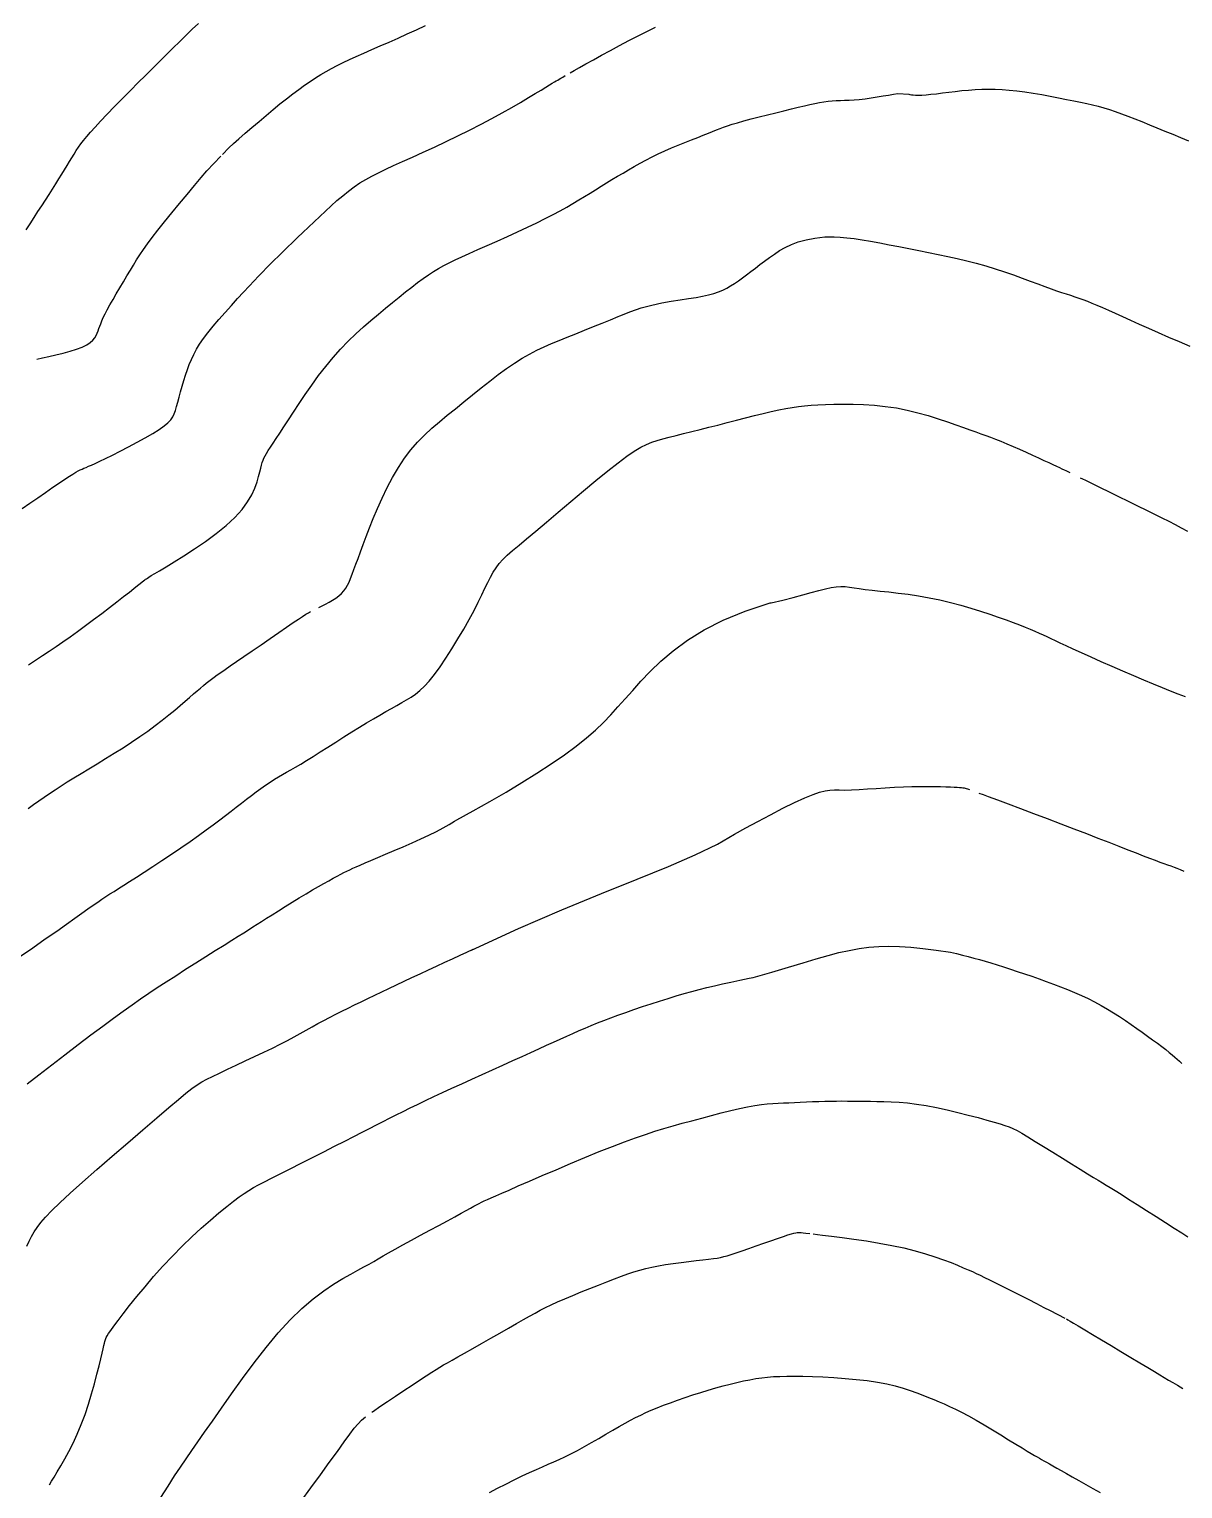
# Model space of a CAD drawing. Header units: millimetres. Extents: x 2235526 to 2245569, y 371981 to 382303.
# Drawn here: x 2243336.4 to 2243661.4, y 381444.5 to 381855.8 of the extents above; entities that cross this region are included whole.
import ezdxf

# ---------------------------------------------------------------- set-up
doc = ezdxf.new("R2010")
doc.units = ezdxf.units.MM
doc.linetypes.add('CONTI', pattern=[0])
for name, color, linetype, transparency in [('155', 10, 'CONTI', 0.7), ('157', 10, 'CONTI', 0.7), ('159', 10, 'CONTI', 0.7), ('161', 10, 'CONTI', 0.7), ('163', 10, 'CONTI', 0.7), ('165', 10, 'CONTI', 0.7), ('167', 10, 'CONTI', 0.7), ('169', 10, 'CONTI', 0.7), ('171', 10, 'CONTI', 0.7), ('173', 10, 'CONTI', 0.7), ('175', 10, 'CONTI', 0.7), ('177', 10, 'CONTI', 0.7)]:
    doc.layers.add(name, color=color, linetype=linetype, transparency=transparency)

msp = doc.modelspace()

# ---------------------------------------------------------------- linework, layer by layer
at = {"layer": '155', "elevation": 155}
msp.add_lwpolyline([(2243335.59, 381799.23), (2243336.69, 381800.95), (2243337.79, 381802.68), (2243338.88, 381804.38), (2243339.96, 381806.04), (2243341, 381807.65), (2243342, 381809.22), (2243342.97, 381810.73), (2243343.89, 381812.19), (2243344.76, 381813.58), (2243345.58, 381814.9), (2243346.34, 381816.16), (2243347.07, 381817.35), (2243347.75, 381818.49), (2243348.41, 381819.56), (2243349.05, 381820.59), (2243349.67, 381821.57), (2243350.3, 381822.51), (2243350.96, 381823.45), (2243351.72, 381824.45), (2243352.6, 381825.54), (2243353.66, 381826.78), (2243354.95, 381828.21), (2243356.51, 381829.89), (2243358.37, 381831.83), (2243360.45, 381833.98), (2243362.66, 381836.23), (2243364.91, 381838.51), (2243367.1, 381840.72), (2243369.15, 381842.76), (2243370.94, 381844.56), (2243372.43, 381846.04), (2243373.66, 381847.26), (2243374.69, 381848.28), (2243375.6, 381849.17), (2243376.47, 381850.02), (2243377.35, 381850.9), (2243378.34, 381851.87), (2243379.48, 381853), (2243380.81, 381854.29), (2243382.35, 381855.75), (2243384.11, 381857.37)], dxfattribs=at)
at = {"layer": '157', "elevation": 157}
for points in [[(2243390.83, 381820.47), (2243392.63, 381822.37), (2243393.94, 381823.53), (2243395.5, 381824.9), (2243397.26, 381826.44), (2243399.16, 381828.09), (2243401.15, 381829.8), (2243403.16, 381831.51), (2243405.15, 381833.16), (2243407.06, 381834.72), (2243408.89, 381836.18), (2243410.66, 381837.54), (2243412.35, 381838.81), (2243413.99, 381839.99), (2243415.57, 381841.08), (2243417.11, 381842.09), (2243418.6, 381843.02), (2243420.09, 381843.9), (2243421.61, 381844.73), (2243423.17, 381845.55), (2243424.83, 381846.37), (2243426.61, 381847.21), (2243428.54, 381848.1), (2243430.65, 381849.04), (2243432.92, 381850.04), (2243435.31, 381851.09), (2243437.8, 381852.17), (2243440.35, 381853.3), (2243442.93, 381854.44), (2243445.52, 381855.61), (2243448.08, 381856.79)], [(2243338.54, 381762.8), (2243338.56, 381762.8), (2243338.58, 381762.81), (2243340.15, 381763.15), (2243341.96, 381763.54), (2243343.93, 381763.99), (2243345.95, 381764.49), (2243347.93, 381765.03), (2243349.77, 381765.6), (2243351.36, 381766.2), (2243352.64, 381766.82), (2243353.62, 381767.46), (2243354.36, 381768.11), (2243354.9, 381768.77), (2243355.29, 381769.43), (2243355.58, 381770.09), (2243355.81, 381770.75), (2243356.03, 381771.41), (2243356.27, 381772.08), (2243356.55, 381772.8), (2243356.88, 381773.6), (2243357.28, 381774.5), (2243357.78, 381775.54), (2243358.41, 381776.73), (2243359.16, 381778.11), (2243360.02, 381779.62), (2243360.95, 381781.24), (2243361.94, 381782.92), (2243362.95, 381784.61), (2243363.94, 381786.27), (2243364.9, 381787.85), (2243365.79, 381789.33), (2243366.67, 381790.75), (2243367.59, 381792.18), (2243368.59, 381793.67), (2243369.73, 381795.29), (2243371.07, 381797.09), (2243372.65, 381799.14), (2243374.5, 381801.47), (2243376.56, 381804.01), (2243378.72, 381806.63), (2243380.89, 381809.23), (2243382.96, 381811.71), (2243384.84, 381813.95), (2243386.44, 381815.84), (2243390.4, 381820.02)]]:
    msp.add_lwpolyline(points, dxfattribs=at)
at = {"layer": '159', "elevation": 159}
for points in [[(2243488.79, 381843.47), (2243489.97, 381844.15), (2243491.45, 381844.98), (2243493.26, 381846.01), (2243495.35, 381847.18), (2243497.67, 381848.46), (2243500.15, 381849.82), (2243502.72, 381851.21), (2243505.34, 381852.59), (2243507.93, 381853.93), (2243510.44, 381855.18), (2243512.89, 381856.37)], [(2243334.39, 381720.68), (2243336.57, 381722.19), (2243338.82, 381723.74), (2243341.03, 381725.26), (2243343.11, 381726.69), (2243344.95, 381727.94), (2243346.48, 381728.96), (2243347.72, 381729.78), (2243348.72, 381730.42), (2243349.54, 381730.92), (2243350.21, 381731.3), (2243350.78, 381731.59), (2243351.31, 381731.84), (2243351.83, 381732.07), (2243352.41, 381732.31), (2243353.09, 381732.6), (2243353.93, 381732.96), (2243354.98, 381733.43), (2243356.28, 381734.04), (2243357.9, 381734.82), (2243359.86, 381735.79), (2243362.07, 381736.91), (2243364.42, 381738.12), (2243366.8, 381739.4), (2243369.1, 381740.67), (2243371.21, 381741.89), (2243373.01, 381743.02), (2243374.43, 381744.01), (2243375.5, 381744.9), (2243376.29, 381745.73), (2243376.86, 381746.56), (2243377.27, 381747.42), (2243377.6, 381748.37), (2243377.91, 381749.45), (2243378.24, 381750.7), (2243378.62, 381752.1), (2243379.03, 381753.59), (2243379.47, 381755.15), (2243379.94, 381756.75), (2243380.44, 381758.33), (2243380.96, 381759.87), (2243381.5, 381761.33), (2243382.09, 381762.75), (2243382.76, 381764.15), (2243383.53, 381765.57), (2243384.43, 381767.04), (2243385.5, 381768.59), (2243386.76, 381770.26), (2243388.22, 381772.08), (2243389.85, 381773.99), (2243391.58, 381775.96), (2243393.36, 381777.93), (2243395.12, 381779.85), (2243396.82, 381781.67), (2243398.39, 381783.35), (2243399.79, 381784.84), (2243401.05, 381786.18), (2243402.2, 381787.39), (2243403.29, 381788.53), (2243404.36, 381789.63), (2243405.45, 381790.73), (2243406.6, 381791.86), (2243407.83, 381793.07), (2243409.16, 381794.35), (2243410.56, 381795.69), (2243412.02, 381797.09), (2243413.53, 381798.53), (2243415.09, 381800), (2243416.66, 381801.5), (2243418.26, 381803.02), (2243419.87, 381804.54), (2243421.48, 381806.03), (2243423.1, 381807.48), (2243424.73, 381808.87), (2243426.35, 381810.17), (2243427.96, 381811.37), (2243429.58, 381812.46), (2243431.23, 381813.46), (2243432.96, 381814.41), (2243434.82, 381815.34), (2243436.84, 381816.31), (2243439.08, 381817.34), (2243441.58, 381818.47), (2243444.35, 381819.72), (2243447.37, 381821.1), (2243450.55, 381822.57), (2243453.85, 381824.12), (2243457.18, 381825.72), (2243460.49, 381827.35), (2243463.71, 381828.99), (2243466.78, 381830.62), (2243469.68, 381832.22), (2243472.37, 381833.74), (2243474.84, 381835.17), (2243477.05, 381836.49), (2243478.98, 381837.65), (2243480.61, 381838.64), (2243481.93, 381839.43), (2243482.97, 381840.06), (2243483.77, 381840.54), (2243484.4, 381840.91), (2243484.9, 381841.2), (2243485.31, 381841.44), (2243485.69, 381841.66), (2243486.16, 381841.94), (2243486.71, 381842.27), (2243487.44, 381842.69)]]:
    msp.add_lwpolyline(points, dxfattribs=at)
at = {"layer": '161', "elevation": 161}
msp.add_lwpolyline([(2243336.2, 381676.67), (2243338.2, 381677.99), (2243340.14, 381679.26), (2243342.05, 381680.53), (2243343.96, 381681.82), (2243345.91, 381683.15), (2243347.92, 381684.56), (2243350.03, 381686.07), (2243352.25, 381687.7), (2243354.54, 381689.41), (2243356.83, 381691.14), (2243359.05, 381692.83), (2243361.13, 381694.44), (2243363.01, 381695.9), (2243364.62, 381697.16), (2243365.92, 381698.17), (2243366.92, 381698.97), (2243367.68, 381699.57), (2243368.25, 381700.02), (2243368.65, 381700.35), (2243368.96, 381700.58), (2243369.19, 381700.76), (2243369.42, 381700.92), (2243369.71, 381701.11), (2243370.15, 381701.39), (2243370.81, 381701.79), (2243371.78, 381702.37), (2243373.13, 381703.19), (2243374.95, 381704.3), (2243377.28, 381705.72), (2243380.01, 381707.42), (2243382.98, 381709.35), (2243386.06, 381711.45), (2243389.08, 381713.66), (2243391.9, 381715.93), (2243394.36, 381718.2), (2243396.36, 381720.42), (2243397.92, 381722.55), (2243399.11, 381724.58), (2243399.98, 381726.47), (2243400.61, 381728.19), (2243401.05, 381729.71), (2243401.37, 381731.02), (2243401.62, 381732.08), (2243401.84, 381732.95), (2243402.05, 381733.67), (2243402.28, 381734.31), (2243402.53, 381734.91), (2243402.85, 381735.53), (2243403.25, 381736.22), (2243403.76, 381737.04), (2243404.37, 381738), (2243405.11, 381739.13), (2243405.98, 381740.44), (2243406.98, 381741.95), (2243408.13, 381743.69), (2243409.43, 381745.67), (2243410.88, 381747.89), (2243412.47, 381750.31), (2243414.19, 381752.87), (2243416.01, 381755.51), (2243417.94, 381758.16), (2243419.94, 381760.77), (2243422, 381763.28), (2243424.11, 381765.64), (2243426.26, 381767.85), (2243428.41, 381769.93), (2243430.56, 381771.88), (2243432.68, 381773.72), (2243434.77, 381775.48), (2243436.8, 381777.15), (2243438.76, 381778.76), (2243440.64, 381780.29), (2243442.45, 381781.75), (2243444.18, 381783.11), (2243445.83, 381784.38), (2243447.41, 381785.54), (2243448.91, 381786.59), (2243450.34, 381787.53), (2243451.74, 381788.38), (2243453.18, 381789.18), (2243454.71, 381789.96), (2243456.38, 381790.77), (2243458.25, 381791.64), (2243460.38, 381792.59), (2243462.8, 381793.66), (2243465.45, 381794.83), (2243468.26, 381796.08), (2243471.13, 381797.36), (2243474.01, 381798.67), (2243476.79, 381799.96), (2243479.42, 381801.21), (2243481.81, 381802.4), (2243484, 381803.54), (2243486, 381804.62), (2243487.86, 381805.67), (2243489.6, 381806.68), (2243491.25, 381807.66), (2243492.85, 381808.64), (2243494.42, 381809.6), (2243495.98, 381810.56), (2243497.52, 381811.51), (2243499.06, 381812.46), (2243500.6, 381813.39), (2243502.14, 381814.33), (2243503.7, 381815.26), (2243505.27, 381816.18), (2243506.87, 381817.1), (2243508.5, 381818.01), (2243510.17, 381818.9), (2243511.88, 381819.78), (2243513.65, 381820.65), (2243515.47, 381821.5), (2243517.36, 381822.33), (2243519.27, 381823.13), (2243521.16, 381823.89), (2243523, 381824.61), (2243524.74, 381825.29), (2243526.33, 381825.91), (2243527.75, 381826.46), (2243528.96, 381826.95), (2243530.03, 381827.39), (2243531.03, 381827.8), (2243532.04, 381828.19), (2243533.15, 381828.58), (2243534.42, 381828.99), (2243535.94, 381829.44), (2243537.76, 381829.95), (2243539.82, 381830.5), (2243542.06, 381831.07), (2243544.39, 381831.65), (2243546.73, 381832.23), (2243549, 381832.79), (2243551.13, 381833.31), (2243553.06, 381833.78), (2243554.79, 381834.2), (2243556.35, 381834.56), (2243557.78, 381834.87), (2243559.09, 381835.13), (2243560.32, 381835.34), (2243561.49, 381835.49), (2243562.64, 381835.59), (2243563.78, 381835.66), (2243564.94, 381835.7), (2243566.15, 381835.74), (2243567.42, 381835.8), (2243568.79, 381835.88), (2243570.28, 381836.01), (2243571.89, 381836.2), (2243573.59, 381836.44), (2243575.3, 381836.7), (2243576.98, 381836.96), (2243578.54, 381837.22), (2243579.94, 381837.45), (2243581.11, 381837.62), (2243584.23, 381837.52), (2243584.55, 381837.42), (2243584.96, 381837.33), (2243585.49, 381837.26), (2243586.15, 381837.21), (2243586.95, 381837.2), (2243587.93, 381837.22), (2243589.1, 381837.3), (2243590.46, 381837.43), (2243592, 381837.61), (2243593.68, 381837.82), (2243595.46, 381838.04), (2243597.31, 381838.27), (2243599.19, 381838.47), (2243601.07, 381838.65), (2243602.93, 381838.78), (2243604.78, 381838.87), (2243606.64, 381838.9), (2243608.54, 381838.87), (2243610.5, 381838.78), (2243612.54, 381838.63), (2243614.68, 381838.4), (2243616.95, 381838.1), (2243619.3, 381837.74), (2243621.69, 381837.34), (2243624.08, 381836.91), (2243626.4, 381836.47), (2243628.63, 381836.02), (2243630.71, 381835.6), (2243632.61, 381835.2), (2243634.36, 381834.82), (2243636, 381834.44), (2243637.58, 381834.05), (2243639.14, 381833.62), (2243640.72, 381833.14), (2243642.36, 381832.6), (2243644.11, 381831.98), (2243645.96, 381831.29), (2243647.89, 381830.54), (2243649.91, 381829.73), (2243651.99, 381828.88), (2243654.14, 381828), (2243656.33, 381827.09), (2243658.57, 381826.17), (2243660.8, 381825.25), (2243663.01, 381824.34)], dxfattribs=at)
at = {"layer": '163'}
msp.add_lwpolyline([(2243502.83, 381775.01), (2243505.86, 381776.23), (2243508.85, 381777.22), (2243511.78, 381778.01), (2243514.6, 381778.63), (2243517.29, 381779.13), (2243519.82, 381779.54), (2243522.16, 381779.89), (2243524.27, 381780.22), (2243526.14, 381780.57), (2243527.78, 381780.93), (2243529.25, 381781.33), (2243530.57, 381781.77), (2243531.78, 381782.26), (2243532.91, 381782.81), (2243534, 381783.42), (2243535.09, 381784.1), (2243536.21, 381784.86), (2243537.36, 381785.69), (2243538.54, 381786.58), (2243539.75, 381787.51), (2243541, 381788.47), (2243542.29, 381789.46), (2243543.6, 381790.46), (2243544.95, 381791.45), (2243546.34, 381792.43), (2243547.81, 381793.38), (2243549.4, 381794.27), (2243551.14, 381795.09), (2243553.08, 381795.82), (2243555.26, 381796.44), (2243557.73, 381796.93), (2243560.52, 381797.27)], dxfattribs=at)
at = {"layer": '163', "elevation": 163}
for points in [[(2243560.52, 381797.27), (2243561.72, 381797.3), (2243563.2, 381797.27), (2243564.86, 381797.18), (2243566.73, 381797.03), (2243568.79, 381796.79), (2243571.04, 381796.46), (2243573.47, 381796.05), (2243576.04, 381795.58), (2243578.71, 381795.06), (2243581.45, 381794.51), (2243584.23, 381793.95), (2243587.01, 381793.38), (2243589.77, 381792.83), (2243592.5, 381792.28), (2243595.21, 381791.72), (2243597.89, 381791.14), (2243600.57, 381790.52), (2243603.23, 381789.84), (2243605.88, 381789.11), (2243608.53, 381788.3), (2243611.14, 381787.43), (2243613.68, 381786.55), (2243616.12, 381785.66), (2243618.44, 381784.8), (2243620.59, 381783.99), (2243622.56, 381783.27), (2243624.31, 381782.64), (2243625.87, 381782.1), (2243627.28, 381781.62), (2243628.57, 381781.19), (2243629.79, 381780.8), (2243630.95, 381780.41), (2243632.11, 381780.01), (2243633.29, 381779.59), (2243634.52, 381779.12), (2243635.83, 381778.6), (2243637.24, 381778.03), (2243638.79, 381777.37), (2243640.48, 381776.63), (2243642.36, 381775.79), (2243644.44, 381774.85), (2243646.71, 381773.81), (2243649.15, 381772.7), (2243651.76, 381771.52), (2243654.5, 381770.29), (2243657.38, 381769.03), (2243660.37, 381767.74), (2243663.44, 381766.45)], [(2243418.05, 381692.86), (2243418.95, 381693.31), (2243419.91, 381693.8), (2243420.9, 381694.33), (2243421.87, 381694.9), (2243422.78, 381695.49), (2243423.62, 381696.11), (2243424.37, 381696.78), (2243425.01, 381697.48), (2243425.57, 381698.23), (2243426.07, 381699.07), (2243426.53, 381699.99), (2243426.97, 381701.03), (2243427.43, 381702.2), (2243427.91, 381703.53), (2243428.45, 381705.01), (2243429.04, 381706.67), (2243429.7, 381708.52), (2243430.45, 381710.55), (2243431.3, 381712.8), (2243432.26, 381715.25), (2243433.34, 381717.92), (2243434.54, 381720.75), (2243435.85, 381723.66), (2243437.27, 381726.6), (2243438.8, 381729.49), (2243440.42, 381732.27), (2243442.13, 381734.87), (2243443.93, 381737.24), (2243445.82, 381739.4), (2243447.79, 381741.41), (2243449.85, 381743.32), (2243451.98, 381745.16), (2243454.2, 381746.98), (2243456.49, 381748.84), (2243458.86, 381750.76), (2243461.28, 381752.72), (2243463.72, 381754.68), (2243466.15, 381756.6), (2243468.55, 381758.43), (2243470.89, 381760.14), (2243473.15, 381761.69), (2243475.3, 381763.04), (2243477.37, 381764.23), (2243479.41, 381765.29), (2243481.45, 381766.26), (2243483.53, 381767.18), (2243485.69, 381768.08), (2243487.97, 381769), (2243490.38, 381769.97), (2243492.89, 381770.97), (2243495.41, 381771.98), (2243497.87, 381772.97), (2243500.2, 381773.92), (2243502.34, 381774.8), (2243502.83, 381775.01)], [(2243336.08, 381636.15), (2243337.63, 381637.29), (2243339.13, 381638.36), (2243340.62, 381639.41), (2243342.15, 381640.44), (2243343.72, 381641.47), (2243345.37, 381642.54), (2243347.12, 381643.64), (2243348.99, 381644.8), (2243351.02, 381646.03), (2243353.21, 381647.35), (2243355.52, 381648.75), (2243357.93, 381650.22), (2243360.39, 381651.73), (2243362.84, 381653.28), (2243365.26, 381654.86), (2243367.6, 381656.44), (2243369.82, 381658.01), (2243371.92, 381659.56), (2243373.88, 381661.07), (2243375.71, 381662.53), (2243377.4, 381663.91), (2243378.95, 381665.21), (2243380.35, 381666.4), (2243381.61, 381667.47), (2243382.74, 381668.44), (2243383.75, 381669.31), (2243384.67, 381670.09), (2243385.52, 381670.8), (2243386.3, 381671.45), (2243387.05, 381672.05), (2243387.78, 381672.62), (2243388.54, 381673.19), (2243389.39, 381673.81), (2243390.39, 381674.52), (2243391.59, 381675.35), (2243393.04, 381676.35), (2243394.8, 381677.56), (2243396.9, 381679.01), (2243399.26, 381680.63), (2243401.75, 381682.34), (2243404.26, 381684.06), (2243406.69, 381685.73), (2243408.92, 381687.25), (2243410.82, 381688.55), (2243412.31, 381689.56), (2243413.45, 381690.32), (2243414.34, 381690.9), (2243415.06, 381691.34), (2243415.67, 381691.69)]]:
    msp.add_lwpolyline(points, dxfattribs=at)
at = {"layer": '165', "elevation": 165}
for points in [[(2243333.66, 381594.36), (2243337.39, 381596.95), (2243340.94, 381599.41), (2243344.15, 381601.64), (2243346.92, 381603.57), (2243349.27, 381605.23), (2243351.26, 381606.64), (2243352.96, 381607.85), (2243354.42, 381608.89), (2243355.71, 381609.79), (2243356.89, 381610.6), (2243358.02, 381611.35), (2243359.14, 381612.08), (2243360.32, 381612.82), (2243361.6, 381613.63), (2243363.04, 381614.53), (2243364.69, 381615.58), (2243366.6, 381616.8), (2243368.8, 381618.23), (2243371.23, 381619.82), (2243373.81, 381621.54), (2243376.48, 381623.32), (2243379.13, 381625.12), (2243381.71, 381626.89), (2243384.11, 381628.58), (2243386.3, 381630.16), (2243388.27, 381631.61), (2243390.07, 381632.97), (2243391.73, 381634.24), (2243393.28, 381635.44), (2243394.75, 381636.59), (2243396.18, 381637.71), (2243397.59, 381638.8), (2243398.99, 381639.86), (2243400.37, 381640.88), (2243401.71, 381641.85), (2243403.02, 381642.77), (2243404.28, 381643.62), (2243405.48, 381644.4), (2243406.64, 381645.11), (2243407.77, 381645.77), (2243408.92, 381646.42), (2243410.13, 381647.11), (2243411.44, 381647.85), (2243412.9, 381648.7), (2243414.54, 381649.68), (2243416.39, 381650.83), (2243418.41, 381652.11), (2243420.56, 381653.48), (2243422.79, 381654.91), (2243425.04, 381656.35), (2243427.27, 381657.76), (2243429.42, 381659.1), (2243431.46, 381660.34), (2243433.38, 381661.47), (2243435.19, 381662.52), (2243436.89, 381663.49), (2243438.49, 381664.39), (2243439.99, 381665.23), (2243441.39, 381666.01), (2243442.72, 381666.77), (2243443.98, 381667.55), (2243445.22, 381668.41), (2243446.47, 381669.41), (2243447.75, 381670.62), (2243449.11, 381672.09), (2243450.57, 381673.89), (2243452.15, 381676.05), (2243453.82, 381678.51), (2243455.52, 381681.17), (2243457.21, 381683.94), (2243458.85, 381686.72), (2243460.37, 381689.44), (2243461.73, 381691.98), (2243462.9, 381694.29), (2243463.9, 381696.36), (2243464.78, 381698.22), (2243465.58, 381699.89), (2243466.35, 381701.39), (2243467.11, 381702.76), (2243467.92, 381704.01), (2243468.82, 381705.17), (2243469.87, 381706.32), (2243471.11, 381707.52), (2243472.6, 381708.85), (2243474.4, 381710.38), (2243476.55, 381712.18), (2243479.12, 381714.33), (2243482.13, 381716.87), (2243485.47, 381719.7), (2243489, 381722.69), (2243492.58, 381725.71), (2243496.09, 381728.62), (2243499.38, 381731.3), (2243502.31, 381733.61), (2243504.8, 381735.45), (2243506.89, 381736.88), (2243508.68, 381737.96), (2243510.28, 381738.76), (2243511.79, 381739.38), (2243513.29, 381739.87), (2243514.9, 381740.32), (2243516.69, 381740.79), (2243518.66, 381741.3), (2243520.79, 381741.83), (2243523.05, 381742.39), (2243525.43, 381742.98), (2243527.9, 381743.6), (2243530.44, 381744.24), (2243533.03, 381744.91), (2243535.64, 381745.58), (2243538.22, 381746.24), (2243540.75, 381746.88), (2243543.18, 381747.48), (2243545.48, 381748.03), (2243547.61, 381748.5), (2243549.56, 381748.89), (2243551.38, 381749.2), (2243553.12, 381749.45), (2243554.86, 381749.64), (2243556.67, 381749.79), (2243558.61, 381749.9), (2243560.75, 381749.99), (2243563.14, 381750.07), (2243565.75, 381750.11), (2243568.54, 381750.09), (2243571.48, 381750), (2243574.51, 381749.81), (2243577.6, 381749.5), (2243580.71, 381749.04), (2243583.79, 381748.43), (2243586.8, 381747.7), (2243589.71, 381746.88), (2243592.48, 381746.01), (2243595.08, 381745.14), (2243597.46, 381744.3), (2243599.59, 381743.54), (2243601.44, 381742.88), (2243603.08, 381742.31), (2243604.55, 381741.79), (2243605.93, 381741.3), (2243607.28, 381740.8), (2243608.68, 381740.26), (2243610.18, 381739.66), (2243611.83, 381738.97), (2243613.59, 381738.2), (2243615.42, 381737.4), (2243617.27, 381736.57), (2243619.06, 381735.76), (2243620.76, 381734.99), (2243622.3, 381734.28), (2243623.66, 381733.66), (2243624.82, 381733.12), (2243625.81, 381732.65), (2243626.66, 381732.26), (2243627.37, 381731.92), (2243627.96, 381731.64), (2243628.46, 381731.4), (2243628.83, 381731.21), (2243629.2, 381731.03), (2243629.6, 381730.83)], [(2243632.47, 381729.4), (2243633.17, 381729.05), (2243633.96, 381728.66), (2243635.89, 381727.72), (2243638.15, 381726.61), (2243640.66, 381725.38), (2243643.32, 381724.08), (2243646.02, 381722.76), (2243648.67, 381721.46), (2243651.17, 381720.23), (2243653.44, 381719.1), (2243655.52, 381718.07), (2243657.44, 381717.1), (2243659.24, 381716.18), (2243660.99, 381715.28), (2243662.71, 381714.37)]]:
    msp.add_lwpolyline(points, dxfattribs=at)
at = {"layer": '167', "elevation": 167}
for points in [[(2243545.19, 381694.12), (2243545.43, 381694.17), (2243548.69, 381694.92), (2243551.65, 381695.67), (2243554.32, 381696.39), (2243556.71, 381697.05), (2243558.84, 381697.63), (2243560.72, 381698.11), (2243562.36, 381698.46), (2243563.79, 381698.66), (2243565.07, 381698.73), (2243566.28, 381698.69), (2243567.49, 381698.57), (2243568.79, 381698.38), (2243570.24, 381698.16), (2243571.92, 381697.93), (2243573.89, 381697.7), (2243576.13, 381697.46), (2243578.6, 381697.2), (2243581.26, 381696.9), (2243584.06, 381696.54), (2243586.97, 381696.11), (2243589.94, 381695.58), (2243592.94, 381694.94), (2243595.93, 381694.22), (2243598.87, 381693.43), (2243601.72, 381692.59), (2243604.46, 381691.74), (2243607.05, 381690.9), (2243609.44, 381690.08), (2243611.62, 381689.31), (2243613.6, 381688.59), (2243615.38, 381687.91), (2243616.99, 381687.28), (2243618.44, 381686.69), (2243619.76, 381686.13), (2243620.95, 381685.61), (2243622.04, 381685.11), (2243623.1, 381684.62), (2243624.2, 381684.1), (2243625.41, 381683.52), (2243626.8, 381682.86), (2243628.45, 381682.09), (2243630.43, 381681.18), (2243632.79, 381680.11), (2243635.46, 381678.91), (2243638.35, 381677.63), (2243641.38, 381676.29), (2243644.45, 381674.96), (2243647.48, 381673.65), (2243650.38, 381672.43), (2243653.08, 381671.31), (2243655.58, 381670.29), (2243657.9, 381669.36), (2243660.06, 381668.5), (2243662.09, 381667.69)], [(2243335.83, 381558.54), (2243339.16, 381561.15), (2243342.75, 381563.93), (2243346.47, 381566.78), (2243350.2, 381569.62), (2243353.8, 381572.35), (2243357.16, 381574.86), (2243360.17, 381577.09), (2243362.89, 381579.07), (2243365.39, 381580.86), (2243367.77, 381582.52), (2243370.11, 381584.11), (2243372.49, 381585.69), (2243374.99, 381587.33), (2243377.67, 381589.06), (2243380.48, 381590.85), (2243383.33, 381592.66), (2243386.14, 381594.43), (2243388.82, 381596.11), (2243391.29, 381597.67), (2243393.47, 381599.04), (2243395.3, 381600.19), (2243396.84, 381601.17), (2243398.18, 381602.02), (2243399.41, 381602.8), (2243400.6, 381603.56), (2243401.86, 381604.36), (2243403.26, 381605.24), (2243404.87, 381606.25), (2243406.65, 381607.36), (2243408.56, 381608.54), (2243410.53, 381609.75), (2243412.51, 381610.96), (2243414.43, 381612.12), (2243416.25, 381613.21), (2243417.92, 381614.18), (2243419.43, 381615.05), (2243420.8, 381615.82), (2243422.04, 381616.5), (2243423.16, 381617.11), (2243424.17, 381617.64), (2243425.09, 381618.11), (2243425.93, 381618.53), (2243426.74, 381618.92), (2243427.6, 381619.32), (2243428.56, 381619.75), (2243429.68, 381620.24), (2243431.02, 381620.82), (2243432.65, 381621.51), (2243434.61, 381622.34), (2243436.83, 381623.29), (2243439.23, 381624.32), (2243441.74, 381625.4), (2243444.26, 381626.52), (2243446.71, 381627.63), (2243449.02, 381628.7), (2243451.12, 381629.73), (2243453, 381630.7), (2243454.71, 381631.65), (2243456.26, 381632.6), (2243456.87, 381633.01)]]:
    msp.add_lwpolyline(points, dxfattribs=at)
at = {"layer": '167'}
msp.add_lwpolyline([(2243456.87, 381633.01), (2243461.51, 381635.53), (2243466.15, 381638.13), (2243470.74, 381640.79), (2243475.2, 381643.46), (2243479.47, 381646.13), (2243483.49, 381648.76), (2243487.19, 381651.31), (2243490.5, 381653.75), (2243493.38, 381656.07), (2243495.91, 381658.28), (2243498.17, 381660.45), (2243500.26, 381662.6), (2243502.27, 381664.8), (2243504.29, 381667.06), (2243506.43, 381669.45), (2243508.76, 381672.01), (2243511.38, 381674.76), (2243514.39, 381677.65), (2243517.86, 381680.61), (2243521.88, 381683.57), (2243526.54, 381686.48), (2243531.92, 381689.25), (2243538.11, 381691.82), (2243545.19, 381694.12)], dxfattribs=at)
at = {"layer": '169', "elevation": 169}
for points in [[(2243535.13, 381628.97), (2243538.27, 381630.69), (2243541.7, 381632.54), (2243545.26, 381634.43), (2243548.77, 381636.23), (2243552.04, 381637.86), (2243554.9, 381639.19), (2243557.23, 381640.16), (2243559.09, 381640.8), (2243560.63, 381641.17), (2243561.98, 381641.35), (2243563.26, 381641.4), (2243564.62, 381641.39), (2243566.18, 381641.38), (2243568.05, 381641.43), (2243570.19, 381641.54), (2243572.54, 381641.69), (2243575.03, 381641.85), (2243577.59, 381642.02), (2243580.16, 381642.17), (2243582.68, 381642.29), (2243585.08, 381642.37), (2243587.35, 381642.4), (2243589.45, 381642.41), (2243591.38, 381642.38), (2243593.12, 381642.34), (2243594.65, 381642.3), (2243595.95, 381642.24), (2243597.01, 381642.2), (2243597.86, 381642.16), (2243598.52, 381642.11), (2243599.04, 381642.07), (2243599.45, 381642.03), (2243599.78, 381641.98), (2243600.06, 381641.93), (2243600.36, 381641.85), (2243600.76, 381641.72), (2243601.36, 381641.51)], [(2243603.98, 381640.53), (2243605.16, 381640.09), (2243606.59, 381639.56), (2243609.19, 381638.59), (2243612.26, 381637.44), (2243615.69, 381636.15), (2243619.38, 381634.77), (2243623.19, 381633.34), (2243627.01, 381631.89), (2243630.72, 381630.47), (2243634.24, 381629.12), (2243637.52, 381627.84), (2243640.57, 381626.65), (2243643.37, 381625.55), (2243645.93, 381624.55), (2243648.23, 381623.64), (2243650.27, 381622.85), (2243652.05, 381622.17), (2243653.6, 381621.58), (2243654.94, 381621.09), (2243656.11, 381620.66), (2243657.15, 381620.29), (2243658.08, 381619.97), (2243658.94, 381619.67), (2243659.78, 381619.38), (2243660.66, 381619.02), (2243661.67, 381618.53)], [(2243335.75, 381512.83), (2243336.41, 381514.25), (2243337.08, 381515.59), (2243337.78, 381516.85), (2243338.61, 381518.13), (2243339.65, 381519.49), (2243341, 381521.05), (2243342.77, 381522.88), (2243345.04, 381525.08), (2243347.92, 381527.74), (2243351.45, 381530.91), (2243355.48, 381534.45), (2243359.79, 381538.21), (2243364.18, 381542), (2243368.45, 381545.66), (2243372.38, 381549.01), (2243375.77, 381551.89), (2243378.47, 381554.17), (2243380.58, 381555.92), (2243382.27, 381557.26), (2243383.7, 381558.29), (2243385.03, 381559.13), (2243386.42, 381559.89), (2243388.03, 381560.69), (2243389.99, 381561.63), (2243392.24, 381562.68), (2243394.71, 381563.82), (2243397.29, 381565.02), (2243399.92, 381566.24), (2243402.49, 381567.46), (2243404.91, 381568.65), (2243407.13, 381569.77), (2243409.16, 381570.83), (2243411.04, 381571.84), (2243412.79, 381572.81), (2243414.47, 381573.74), (2243416.1, 381574.65), (2243417.72, 381575.54), (2243419.37, 381576.42), (2243421.05, 381577.3), (2243422.77, 381578.17), (2243424.51, 381579.05), (2243426.29, 381579.93), (2243428.1, 381580.82), (2243429.95, 381581.71), (2243431.84, 381582.63), (2243433.77, 381583.56), (2243435.74, 381584.5), (2243437.77, 381585.47), (2243439.86, 381586.46), (2243442.02, 381587.48), (2243444.24, 381588.53), (2243446.53, 381589.6), (2243448.86, 381590.69), (2243451.19, 381591.77), (2243453.48, 381592.83), (2243455.68, 381593.85), (2243457.78, 381594.81), (2243459.71, 381595.7), (2243461.46, 381596.51), (2243461.58, 381596.57)]]:
    msp.add_lwpolyline(points, dxfattribs=at)
at = {"layer": '169'}
msp.add_lwpolyline([(2243460.98, 381596.29), (2243474.23, 381602.32), (2243486.47, 381607.59), (2243497.64, 381612.2), (2243507.66, 381616.26), (2243516.49, 381619.87), (2243524.05, 381623.12), (2243530.29, 381626.12), (2243535.13, 381628.97)], dxfattribs=at)
at = {"layer": '171'}
msp.add_lwpolyline([(2243540.35, 381588.55), (2243545.61, 381590.08), (2243550.28, 381591.47), (2243554.42, 381592.7), (2243558.13, 381593.8), (2243561.48, 381594.75), (2243564.55, 381595.55), (2243567.44, 381596.2), (2243570.22, 381596.71), (2243572.97, 381597.07), (2243575.74, 381597.28), (2243578.6, 381597.35), (2243581.6, 381597.29), (2243584.78, 381597.08), (2243588.2, 381596.74), (2243591.91, 381596.28), (2243595.97, 381595.68)], dxfattribs=at)
at = {"layer": '171', "elevation": 171}
for points in [[(2243595.97, 381595.68), (2243597.68, 381595.27), (2243599.33, 381594.86), (2243600.94, 381594.45), (2243602.52, 381594.03), (2243604.1, 381593.59), (2243605.71, 381593.14), (2243607.37, 381592.65), (2243609.1, 381592.12), (2243610.92, 381591.54), (2243612.83, 381590.93), (2243614.79, 381590.28), (2243616.81, 381589.59), (2243618.85, 381588.89), (2243620.91, 381588.16), (2243622.95, 381587.42), (2243624.98, 381586.67), (2243626.99, 381585.91), (2243628.97, 381585.13), (2243630.92, 381584.32), (2243632.83, 381583.47), (2243634.72, 381582.59), (2243636.57, 381581.66), (2243638.38, 381580.68), (2243640.16, 381579.65), (2243641.9, 381578.6), (2243643.6, 381577.51), (2243645.26, 381576.41), (2243646.88, 381575.3), (2243648.47, 381574.2), (2243650.01, 381573.1), (2243651.5, 381572.03), (2243652.92, 381570.99), (2243654.25, 381570), (2243655.49, 381569.07), (2243656.6, 381568.21), (2243657.58, 381567.43), (2243658.42, 381566.75), (2243659.16, 381566.14), (2243659.83, 381565.55), (2243660.49, 381564.96), (2243661.17, 381564.33)], [(2243342.09, 381445.58), (2243342.7, 381446.58), (2243343.43, 381447.78), (2243344.32, 381449.24), (2243345.33, 381450.93), (2243346.44, 381452.86), (2243347.6, 381455), (2243348.78, 381457.33), (2243349.95, 381459.86), (2243351.08, 381462.56), (2243352.14, 381465.41), (2243353.11, 381468.34), (2243354, 381471.26), (2243354.8, 381474.08), (2243355.49, 381476.72), (2243356.09, 381479.09), (2243356.58, 381481.1), (2243356.96, 381482.7), (2243357.24, 381483.92), (2243357.45, 381484.82), (2243357.59, 381485.47), (2243357.7, 381485.93), (2243357.78, 381486.26), (2243357.86, 381486.54), (2243357.96, 381486.81), (2243358.11, 381487.14), (2243358.37, 381487.6), (2243358.79, 381488.23), (2243359.41, 381489.11), (2243360.27, 381490.29), (2243361.43, 381491.84), (2243362.92, 381493.78), (2243364.71, 381496.08), (2243366.76, 381498.64), (2243369.03, 381501.4), (2243371.47, 381504.27), (2243374.06, 381507.18), (2243376.74, 381510.06), (2243379.47, 381512.82), (2243382.2, 381515.45), (2243384.88, 381517.91), (2243387.45, 381520.17), (2243389.86, 381522.21), (2243392.04, 381523.99), (2243393.95, 381525.5), (2243395.57, 381526.72), (2243396.96, 381527.72), (2243398.26, 381528.56), (2243399.57, 381529.34), (2243401, 381530.11), (2243402.67, 381530.97), (2243404.7, 381531.99), (2243407.15, 381533.23), (2243409.96, 381534.64), (2243413, 381536.18), (2243416.18, 381537.79), (2243419.37, 381539.4), (2243422.45, 381540.97), (2243425.33, 381542.44), (2243427.91, 381543.76), (2243430.22, 381544.94), (2243432.32, 381546.02), (2243434.27, 381547.03), (2243436.13, 381547.98), (2243437.95, 381548.9), (2243439.8, 381549.83), (2243441.72, 381550.79), (2243443.73, 381551.77), (2243445.84, 381552.8), (2243448.06, 381553.87), (2243450.4, 381554.98), (2243452.88, 381556.14), (2243455.5, 381557.35), (2243458.26, 381558.62), (2243461.12, 381559.92), (2243464.04, 381561.24), (2243466.96, 381562.56), (2243469.84, 381563.85), (2243472.62, 381565.11), (2243475.26, 381566.3), (2243477.71, 381567.41), (2243480, 381568.46), (2243482.13, 381569.43), (2243484.14, 381570.35), (2243486.04, 381571.21), (2243487.85, 381572.03), (2243489.61, 381572.81), (2243491.32, 381573.57), (2243493.02, 381574.3), (2243494.74, 381575.01), (2243496.49, 381575.73), (2243498.32, 381576.45), (2243500.24, 381577.18), (2243502.29, 381577.94), (2243504.48, 381578.72), (2243506.79, 381579.52), (2243509.17, 381580.33), (2243511.59, 381581.13), (2243514.01, 381581.91), (2243516.4, 381582.65), (2243518.72, 381583.35), (2243520.94, 381584), (2243523.09, 381584.6), (2243525.2, 381585.16), (2243527.33, 381585.69), (2243529.5, 381586.21), (2243531.75, 381586.72), (2243534.12, 381587.24), (2243536.63, 381587.78), (2243539.22, 381588.32), (2243540.35, 381588.55)]]:
    msp.add_lwpolyline(points, dxfattribs=at)
at = {"layer": '173', "elevation": 173}
msp.add_lwpolyline([(2243373.47, 381441.99), (2243375.53, 381445.24), (2243377.36, 381448.07), (2243379.03, 381450.58), (2243380.61, 381452.92), (2243382.22, 381455.23), (2243383.93, 381457.66), (2243385.83, 381460.37), (2243388.02, 381463.5), (2243390.57, 381467.15), (2243393.42, 381471.22), (2243396.52, 381475.53), (2243399.79, 381479.94), (2243403.17, 381484.27), (2243406.58, 381488.38), (2243409.96, 381492.09), (2243413.25, 381495.29), (2243416.4, 381497.99), (2243419.39, 381500.25), (2243422.18, 381502.14), (2243424.73, 381503.69), (2243427.02, 381504.98), (2243429.01, 381506.06), (2243430.69, 381506.98), (2243432.15, 381507.79), (2243433.47, 381508.55), (2243434.76, 381509.3), (2243436.13, 381510.09), (2243437.67, 381510.97), (2243439.49, 381511.99), (2243441.64, 381513.18), (2243444.07, 381514.5), (2243446.65, 381515.9), (2243449.27, 381517.32), (2243451.84, 381518.7), (2243454.24, 381520), (2243456.35, 381521.14), (2243458.11, 381522.1), (2243459.53, 381522.89), (2243460.7, 381523.53), (2243461.65, 381524.06), (2243462.46, 381524.5), (2243463.18, 381524.88), (2243463.88, 381525.24), (2243464.62, 381525.59), (2243465.48, 381525.99), (2243466.53, 381526.46), (2243467.85, 381527.03), (2243469.52, 381527.76), (2243471.61, 381528.66), (2243474.21, 381529.79), (2243477.36, 381531.16), (2243480.95, 381532.71), (2243484.84, 381534.39), (2243488.9, 381536.12), (2243492.99, 381537.83), (2243496.98, 381539.47), (2243500.71, 381540.96), (2243504.1, 381542.26), (2243507.18, 381543.37), (2243510.01, 381544.34), (2243512.68, 381545.2), (2243515.25, 381545.98), (2243517.8, 381546.72), (2243520.4, 381547.45), (2243523.11, 381548.19), (2243525.88, 381548.95), (2243528.66, 381549.69), (2243531.4, 381550.39), (2243534.05, 381551.04), (2243536.54, 381551.62), (2243538.82, 381552.1), (2243540.86, 381552.47), (2243542.69, 381552.74), (2243544.35, 381552.93), (2243545.91, 381553.06), (2243547.4, 381553.15), (2243548.88, 381553.21), (2243550.4, 381553.27), (2243552, 381553.33), (2243553.66, 381553.41), (2243555.37, 381553.48), (2243557.1, 381553.56), (2243558.83, 381553.63), (2243560.54, 381553.68), (2243562.21, 381553.72), (2243563.81, 381553.74), (2243565.38, 381553.75), (2243566.93, 381553.74), (2243568.48, 381553.72), (2243570.07, 381553.7), (2243571.71, 381553.67), (2243573.43, 381553.65), (2243575.26, 381553.63), (2243577.2, 381553.59), (2243579.27, 381553.52), (2243581.49, 381553.39), (2243583.87, 381553.19), (2243586.41, 381552.88), (2243589.14, 381552.46), (2243592.04, 381551.91), (2243595.04, 381551.26), (2243598.05, 381550.54), (2243600.98, 381549.79), (2243603.72, 381549.06), (2243606.19, 381548.38), (2243608.29, 381547.78), (2243609.97, 381547.3), (2243611.32, 381546.88), (2243612.47, 381546.46), (2243613.56, 381545.99), (2243614.71, 381545.4), (2243616.05, 381544.64), (2243617.72, 381543.64), (2243619.8, 381542.37), (2243622.21, 381540.89), (2243624.82, 381539.28), (2243627.49, 381537.63), (2243630.1, 381536.02), (2243632.51, 381534.53), (2243634.59, 381533.25), (2243636.26, 381532.23), (2243637.6, 381531.41), (2243638.75, 381530.72), (2243639.83, 381530.06), (2243640.99, 381529.35), (2243642.34, 381528.51), (2243644.03, 381527.45), (2243646.14, 381526.12), (2243648.58, 381524.57), (2243651.22, 381522.89), (2243653.93, 381521.16), (2243656.57, 381519.47), (2243659.02, 381517.9), (2243661.14, 381516.55), (2243662.85, 381515.46)], dxfattribs=at)
at = {"layer": '175', "elevation": 175}
for points in [[(2243432.98, 381466.08), (2243433.18, 381466.22), (2243433.39, 381466.36), (2243435.2, 381467.61), (2243437.31, 381469.04), (2243439.6, 381470.58), (2243441.96, 381472.16), (2243444.27, 381473.69), (2243446.41, 381475.1), (2243448.28, 381476.32), (2243449.8, 381477.3), (2243451.03, 381478.08), (2243452.11, 381478.75), (2243453.14, 381479.36), (2243454.24, 381479.99), (2243455.53, 381480.72), (2243457.12, 381481.61), (2243459.09, 381482.72), (2243461.37, 381484), (2243463.85, 381485.41), (2243466.44, 381486.87), (2243469.01, 381488.33), (2243471.47, 381489.73), (2243473.71, 381491.01), (2243475.66, 381492.13), (2243477.37, 381493.1), (2243478.92, 381493.96), (2243480.4, 381494.76), (2243481.9, 381495.53), (2243483.5, 381496.3), (2243485.29, 381497.12), (2243487.34, 381498.02), (2243489.58, 381498.96), (2243491.96, 381499.94), (2243494.39, 381500.92), (2243496.81, 381501.88), (2243499.15, 381502.79), (2243501.33, 381503.62), (2243503.3, 381504.36), (2243505.1, 381505.01), (2243506.79, 381505.58), (2243508.44, 381506.09), (2243510.09, 381506.53), (2243511.82, 381506.93), (2243513.69, 381507.3), (2243515.72, 381507.64), (2243517.88, 381507.96), (2243520.08, 381508.25), (2243522.25, 381508.52), (2243524.32, 381508.76), (2243526.2, 381508.97), (2243527.83, 381509.16), (2243529.15, 381509.33), (2243530.25, 381509.49), (2243531.2, 381509.66), (2243532.11, 381509.88), (2243533.08, 381510.15), (2243534.2, 381510.51), (2243535.57, 381510.97), (2243537.25, 381511.55), (2243539.17, 381512.22), (2243541.23, 381512.93), (2243543.34, 381513.66), (2243545.38, 381514.37), (2243547.26, 381515.02), (2243548.88, 381515.57), (2243550.17, 381515.99), (2243551.14, 381516.3), (2243551.86, 381516.51), (2243552.38, 381516.63), (2243552.76, 381516.7), (2243553.05, 381516.72), (2243553.3, 381516.71), (2243553.57, 381516.69), (2243553.93, 381516.66), (2243554.46, 381516.6), (2243555.22, 381516.51), (2243556.31, 381516.38)], [(2243557.23, 381516.27), (2243558.46, 381516.12), (2243559.94, 381515.94), (2243562.47, 381515.63), (2243565.45, 381515.25), (2243568.75, 381514.8), (2243572.26, 381514.29), (2243575.86, 381513.7), (2243579.43, 381513.05), (2243582.85, 381512.33), (2243586.03, 381511.54), (2243588.94, 381510.71), (2243591.59, 381509.86), (2243593.98, 381509.01), (2243596.11, 381508.2), (2243597.97, 381507.44), (2243599.58, 381506.76), (2243600.94, 381506.17), (2243602.13, 381505.65), (2243603.24, 381505.14), (2243604.36, 381504.62), (2243605.58, 381504.03), (2243606.98, 381503.34), (2243608.67, 381502.49), (2243610.7, 381501.47), (2243612.97, 381500.32), (2243615.38, 381499.1), (2243617.82, 381497.87), (2243620.16, 381496.68), (2243622.28, 381495.59), (2243624.09, 381494.67), (2243628.14, 381492.56)], [(2243628.61, 381492.31), (2243629.01, 381492.09), (2243629.64, 381491.72), (2243630.6, 381491.17), (2243631.96, 381490.36), (2243633.82, 381489.26), (2243635.98, 381487.97), (2243638.48, 381486.47), (2243641.2, 381484.83), (2243644, 381483.15), (2243646.74, 381481.5), (2243649.31, 381479.95), (2243651.56, 381478.6), (2243653.4, 381477.49), (2243654.91, 381476.59), (2243656.2, 381475.82), (2243657.39, 381475.11), (2243658.58, 381474.41), (2243659.9, 381473.63), (2243661.45, 381472.72)], [(2243413.02, 381440.99), (2243415.76, 381444.73), (2243418.44, 381448.4), (2243420.96, 381451.87), (2243423.22, 381455), (2243425.14, 381457.65), (2243426.75, 381459.85), (2243428, 381461.51), (2243429.06, 381462.78), (2243430.06, 381463.8), (2243431.14, 381464.73)]]:
    msp.add_lwpolyline(points, dxfattribs=at)
at = {"layer": '177', "elevation": 177}
msp.add_lwpolyline([(2243466.13, 381443.44), (2243468.35, 381444.6), (2243470.67, 381445.79), (2243473.01, 381446.96), (2243475.27, 381448.07), (2243477.39, 381449.07), (2243479.29, 381449.94), (2243481.02, 381450.69), (2243482.63, 381451.38), (2243484.18, 381452.05), (2243485.73, 381452.73), (2243487.32, 381453.46), (2243489.02, 381454.3), (2243490.86, 381455.27), (2243492.82, 381456.35), (2243494.85, 381457.49), (2243496.89, 381458.66), (2243498.9, 381459.83), (2243500.84, 381460.96), (2243502.64, 381462), (2243504.29, 381462.93), (2243505.81, 381463.77), (2243507.26, 381464.54), (2243508.68, 381465.25), (2243510.12, 381465.93), (2243511.64, 381466.6), (2243513.29, 381467.28), (2243515.09, 381467.99), (2243517.04, 381468.72), (2243519.1, 381469.46), (2243521.23, 381470.2), (2243523.41, 381470.93), (2243525.59, 381471.63), (2243527.74, 381472.29), (2243529.84, 381472.91), (2243531.88, 381473.47), (2243533.85, 381473.99), (2243535.76, 381474.45), (2243537.61, 381474.86), (2243539.39, 381475.21), (2243541.11, 381475.51), (2243542.77, 381475.75), (2243544.41, 381475.93), (2243546.1, 381476.07), (2243547.88, 381476.15), (2243549.82, 381476.2), (2243551.97, 381476.2), (2243554.38, 381476.16), (2243557.08, 381476.09), (2243560.02, 381475.97), (2243563.12, 381475.8), (2243566.28, 381475.58), (2243569.43, 381475.3), (2243572.49, 381474.95), (2243575.38, 381474.52), (2243578.02, 381474.02), (2243580.42, 381473.45), (2243582.61, 381472.83), (2243584.62, 381472.18), (2243586.47, 381471.51), (2243588.17, 381470.85), (2243589.77, 381470.21), (2243591.28, 381469.6), (2243592.74, 381469), (2243594.21, 381468.37), (2243595.72, 381467.69), (2243597.33, 381466.91), (2243599.08, 381466.02), (2243601.02, 381464.98), (2243603.16, 381463.77), (2243605.45, 381462.44), (2243607.8, 381461.04), (2243610.13, 381459.64), (2243612.35, 381458.28), (2243614.39, 381457.04), (2243616.15, 381455.96), (2243617.58, 381455.09), (2243618.71, 381454.4), (2243619.61, 381453.86), (2243620.36, 381453.43), (2243621, 381453.06), (2243621.61, 381452.71), (2243622.25, 381452.35), (2243622.99, 381451.94), (2243623.83, 381451.47), (2243624.8, 381450.92), (2243625.92, 381450.29), (2243627.19, 381449.57), (2243628.64, 381448.75), (2243630.27, 381447.82), (2243632.09, 381446.78), (2243634.05, 381445.67), (2243636.08, 381444.52), (2243638.09, 381443.37)], dxfattribs=at)

doc.saveas('drawing.dxf')
